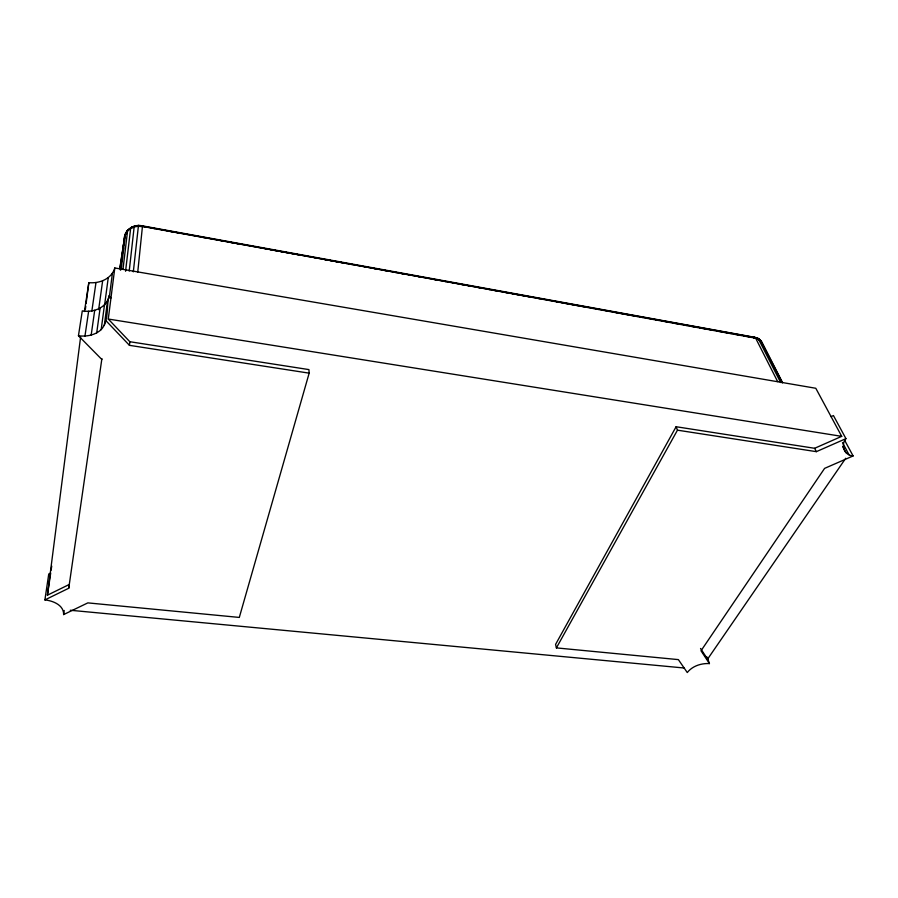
<?xml version="1.0" encoding="UTF-8"?>
<svg xmlns="http://www.w3.org/2000/svg" width="898" height="898" viewBox="0 0 898 898"><rect width="100%" height="100%" fill="white"/><g stroke="black" fill="none" stroke-linecap="round" stroke-linejoin="round"><path stroke-width="1.35" d="M125.563 271.263L130.726 227.789C133.757 225.892 140.301 224.107 142.434 226.577L137.742 272.116M44.9 599.909L68.742 588.246L69.236 584.486L47.426 595.183L50.703 573.014L48.761 573.968L44.9 599.909C52.87 600.762 63.881 605.028 63.646 614.569L87.836 602.884L239.306 617.431L309.159 373.153L129.447 345.337L129.828 341.723L108.276 319.037L114.798 267.974L815.799 388.273L841.707 436.349L814.632 448.293L676.104 426.73L555.57 644.416L556.401 647.896L678.372 659.615L687.273 672.546C692.437 665.946 701.293 663.139 709.442 663.588L707.635 658.402M133.319 271.836L138.472 225.465L755.667 338.187L759.506 339.388L762.234 342.789L782.528 382.514M129.211 271.106L134.161 226.891L134.599 226.049L135.968 226.464L135.171 225.914L129.031 228.923L125.013 234.805L119.76 268.67M122.97 269.434L127.583 230.663L131.142 227.486L133.331 227.385L132.455 227.834M120.422 270.163L124.463 236.825L126.91 231.067L129.065 229.54L126.91 231.067L125.507 233.536L121.163 269.602M47.426 595.183L80.629 336.896M85.411 309.035L85.77 306.263M86.129 303.479L88.835 282.634C99.352 283.734 111.678 278.919 114.798 267.974M109.073 295.936C106.929 307.891 93.1 312.796 82.29 310.876L78.452 335.74C86.455 336.817 95.109 335.223 101.182 329.622C109.444 320.597 106.02 306.869 109.073 295.936L110.97 297.968M109.23 297.9L112.407 273.306M104.314 325.413L107.547 300.718M101.182 329.622L104.482 304.882M104.595 305.096L108.243 277.707M63.646 614.569L64.196 610.483M96.703 332.934L100.105 308.149M98.634 309.687L102.63 280.872M91.169 335.134L94.705 310.315M91.798 311.404L95.985 282.556M68.742 588.246L101.901 358.583M84.951 336.088L88.633 311.247M51.107 570.241L51.725 566.088M120.029 267.952L125.013 234.805L128.324 229.652M120.433 268.738L120.837 265.965M121.252 263.204L121.657 260.431M123.093 250.755L123.509 247.983M84.434 311.505L88.835 282.634M125.013 234.805L127.202 232.133M124.463 236.825L125.35 235.534M142.479 225.757L142.333 226.33L145.094 226.835M831.077 416.616L833.434 415.561L845.938 438.639C840.36 445.105 844.389 455.544 853.1 455.948L844.569 440.143M556.401 647.896L677.462 430.164L676.104 426.73M139.044 226.072L138.707 225.454L138.225 226.274L131.759 227.25L126.91 231.067M700.541 648.457L707.568 659.154L845.736 458.249M125.507 233.536L126.944 232.694M753.725 338.366C757.34 335.931 762.537 341.128 762.335 344.641M130.188 228.541L131.725 227.497M677.462 430.164L816.349 451.66L845.938 438.639M853.1 455.948L824.6 468.374L701.012 650.781L709.442 663.588M142.434 226.577L134.902 226.15L142.434 225.869L754.702 337.289L757.553 338.277L762.234 342.789M125.619 234.266L126.517 233.895M134.992 226.15L131.759 227.25L132.668 227.003M134.318 226.307L135.531 226.015M138.326 225.69L755.24 337.592M755.162 337.536L758.518 339.096L780.631 382.537M70.28 610.258L684.04 667.989M758.687 339.534L760.763 340.679L782.293 382.874M129.828 341.723L308.912 369.594L309.159 373.153M108.276 319.037L841.707 436.349M151.998 228.092L154.748 228.586M161.651 229.843L164.413 230.348M167.163 230.853L174.066 232.099M176.827 232.604L179.589 233.11M201.657 237.128L204.418 237.633M211.311 238.89L214.072 239.384M220.964 240.642L223.725 241.147M230.629 242.404L233.379 242.909M236.14 243.403L238.902 243.908M255.459 246.928L258.22 247.421M265.112 248.679L267.873 249.184M270.635 249.689L277.527 250.935M280.288 251.44L287.18 252.697M289.942 253.202L292.703 253.707M295.464 254.201L298.226 254.706M305.118 255.964L307.879 256.469M314.771 257.726L317.533 258.22M324.436 259.477L327.186 259.982M329.948 260.487L336.851 261.745M339.601 262.238L346.505 263.496M349.266 264.001L352.016 264.506M364.442 266.762L367.192 267.267M374.096 268.524L376.857 269.018M383.749 270.276L386.51 270.781M393.403 272.038L396.164 272.543M398.925 273.037L405.817 274.294M408.579 274.799L411.34 275.304M418.232 276.562L420.994 277.055M433.408 279.323L436.17 279.817M443.073 281.074L445.823 281.579M452.727 282.836L455.488 283.341M458.238 283.835L465.142 285.093M467.903 285.598L470.653 286.103M477.556 287.36L480.318 287.854M487.21 289.111L489.971 289.616M492.733 290.121L499.625 291.379M502.386 291.872L509.289 293.13M512.04 293.635L518.943 294.892M521.704 295.397L524.454 295.891M527.216 296.396L529.977 296.901M536.869 298.158L539.631 298.652M546.534 299.91L549.295 300.415M556.188 301.672L558.949 302.177M561.71 302.671L568.602 303.928M571.364 304.433L578.256 305.69M581.017 306.196L583.779 306.689M590.671 307.947L593.432 308.452M596.193 308.957L598.955 309.451M605.847 310.708L608.608 311.213M615.512 312.47L618.262 312.975M621.023 313.469L627.927 314.727M630.677 315.232L637.58 316.489M640.341 316.994L643.091 317.488M649.995 318.745L652.756 319.25M655.506 319.755L658.268 320.249M665.171 321.506L667.932 322.012M674.825 323.269L677.586 323.774M684.478 325.031L687.239 325.525M690.001 326.03L696.893 327.287M699.654 327.792L706.558 329.05M709.308 329.544L712.069 330.049M718.972 331.306L721.723 331.811M724.484 332.305L731.387 333.562M734.149 334.067L741.041 335.324M743.802 335.83L750.694 337.076M759.382 340.342L761.033 340.948M756.408 337.873L754.096 337.289L758.518 339.096M753.456 337.581L757.553 338.277M760.022 341.442L762.009 342.879M759.506 339.388L757.429 338.164M756.666 338.119L759.573 339.669L761.246 342.396M78.452 335.74L101.833 359.458M105.874 320.597L129.447 345.337M842.504 442.602L849.025 454.77M842.638 446.598L845.894 452.682M762.851 345.303L766.016 351.522M769.182 357.73L774.884 368.898M814.632 448.293L816.349 451.66M755.667 338.187L777.668 381.628M706.692 656.663L707.568 659.154"/></g></svg>
